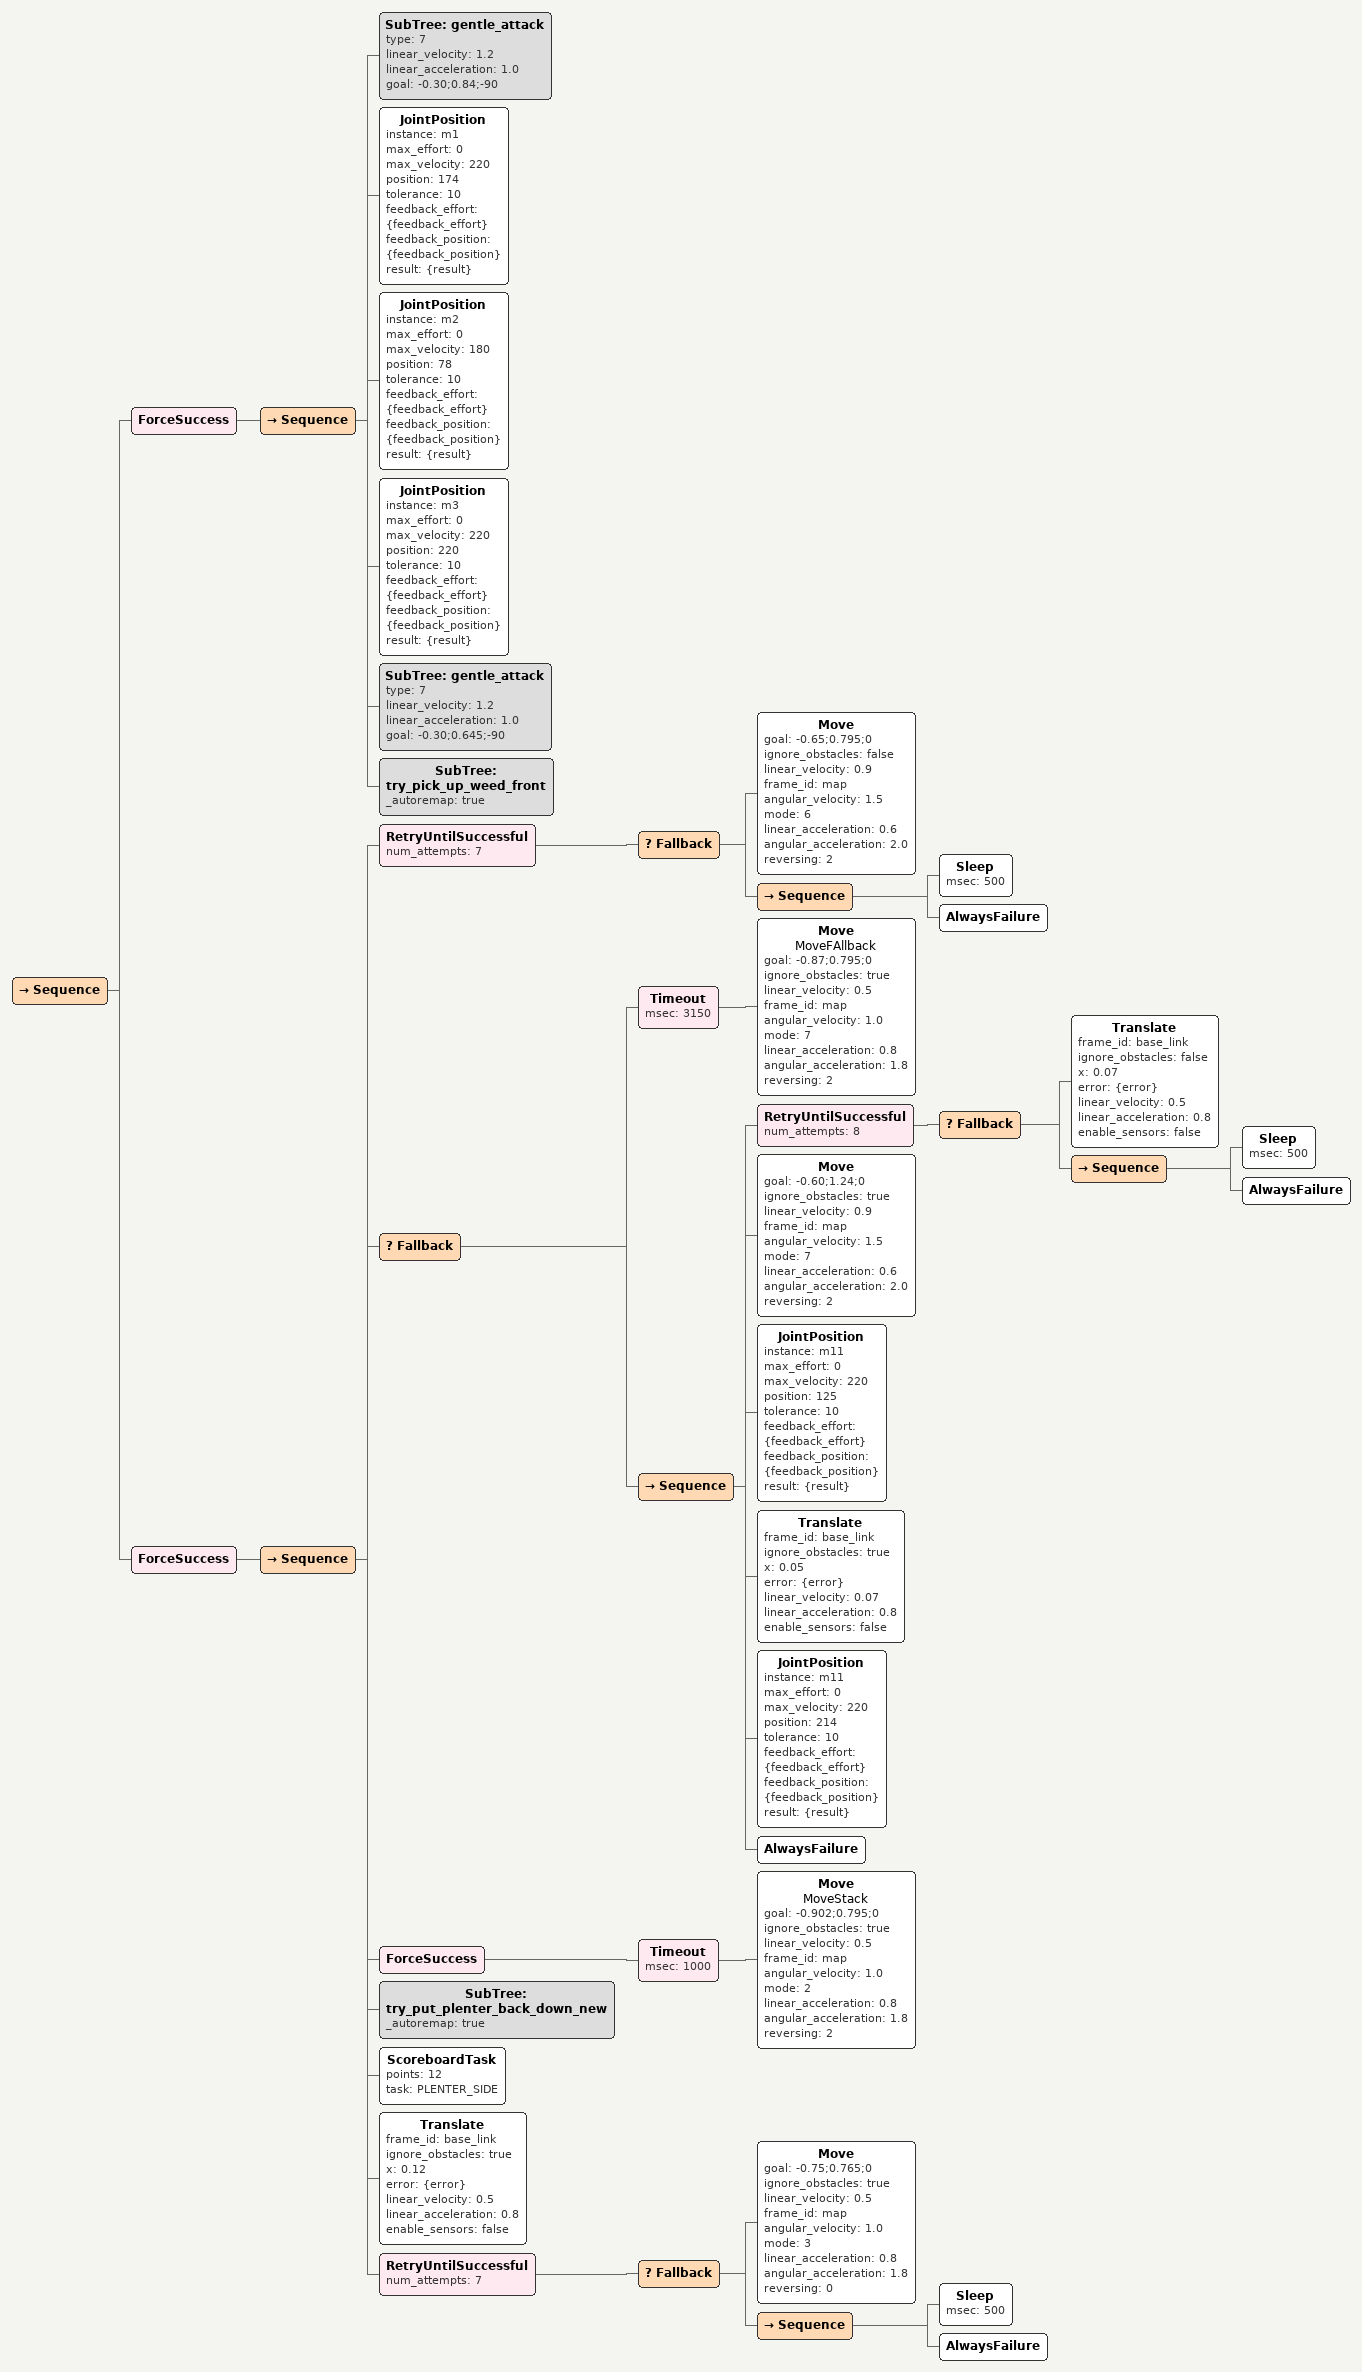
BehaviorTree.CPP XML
<Sequence>
  <ForceSuccess>
    <Sequence>
      <SubTree ID="gentle_attack" type="7" linear_velocity="1.2" linear_acceleration="1.0" goal="-0.30;0.84;-90"/>
      <JointPosition instance="m1" max_effort="0" max_velocity="220" position="174" tolerance="10" feedback_effort="{feedback_effort}" feedback_position="{feedback_position}" result="{result}"/>
      <JointPosition instance="m2" max_effort="0" max_velocity="180" position="78" tolerance="10" feedback_effort="{feedback_effort}" feedback_position="{feedback_position}" result="{result}"/>
      <JointPosition instance="m3" max_effort="0" max_velocity="220" position="220" tolerance="10" feedback_effort="{feedback_effort}" feedback_position="{feedback_position}" result="{result}"/>
      <SubTree ID="gentle_attack" type="7" linear_velocity="1.2" linear_acceleration="1.0" goal="-0.30;0.645;-90"/>
      <SubTree ID="try_pick_up_weed_front" _autoremap="true"/>
    </Sequence>
  </ForceSuccess>
  <ForceSuccess>
    <Sequence>
      <RetryUntilSuccessful num_attempts="7">
        <Fallback>
          <Move goal="-0.65;0.795;0" ignore_obstacles="false" linear_velocity="0.9" frame_id="map" angular_velocity="1.5" mode="6" linear_acceleration="0.6" angular_acceleration="2.0" reversing="2"/>
          <Sequence>
            <Sleep msec="500"/>
            <AlwaysFailure/>
          </Sequence>
        </Fallback>
      </RetryUntilSuccessful>
      <Fallback>
        <Timeout msec="3150">
          <Move name="MoveFAllback" goal="-0.87;0.795;0" ignore_obstacles="true" linear_velocity="0.5" frame_id="map" angular_velocity="1.0" mode="7" linear_acceleration="0.8" angular_acceleration="1.8" reversing="2"/>
        </Timeout>
        <Sequence>
          <RetryUntilSuccessful num_attempts="8">
            <Fallback>
              <Translate frame_id="base_link" ignore_obstacles="false" x="0.07" error="{error}" linear_velocity="0.5" linear_acceleration="0.8" enable_sensors="false"/>
              <Sequence>
                <Sleep msec="500"/>
                <AlwaysFailure/>
              </Sequence>
            </Fallback>
          </RetryUntilSuccessful>
          <Move goal="-0.60;1.24;0" ignore_obstacles="true" linear_velocity="0.9" frame_id="map" angular_velocity="1.5" mode="7" linear_acceleration="0.6" angular_acceleration="2.0" reversing="2"/>
          <JointPosition instance="m11" max_effort="0" max_velocity="220" position="125" tolerance="10" feedback_effort="{feedback_effort}" feedback_position="{feedback_position}" result="{result}"/>
          <Translate frame_id="base_link" ignore_obstacles="true" x="0.05" error="{error}" linear_velocity="0.07" linear_acceleration="0.8" enable_sensors="false"/>
          <JointPosition instance="m11" max_effort="0" max_velocity="220" position="214" tolerance="10" feedback_effort="{feedback_effort}" feedback_position="{feedback_position}" result="{result}"/>
          <AlwaysFailure/>
        </Sequence>
      </Fallback>
      <ForceSuccess>
        <Timeout msec="1000">
          <Move name="MoveStack" goal="-0.902;0.795;0" ignore_obstacles="true" linear_velocity="0.5" frame_id="map" angular_velocity="1.0" mode="2" linear_acceleration="0.8" angular_acceleration="1.8" reversing="2"/>
        </Timeout>
      </ForceSuccess>
      <SubTree ID="try_put_plenter_back_down_new" _autoremap="true"/>
      <ScoreboardTask points="12" task="PLENTER_SIDE"/>
      <Translate frame_id="base_link" ignore_obstacles="true" x="0.12" error="{error}" linear_velocity="0.5" linear_acceleration="0.8" enable_sensors="false"/>
      <RetryUntilSuccessful num_attempts="7">
        <Fallback>
          <Move goal="-0.75;0.765;0" ignore_obstacles="true" linear_velocity="0.5" frame_id="map" angular_velocity="1.0" mode="3" linear_acceleration="0.8" angular_acceleration="1.8" reversing="0"/>
          <Sequence>
            <Sleep msec="500"/>
            <AlwaysFailure/>
          </Sequence>
        </Fallback>
      </RetryUntilSuccessful>
    </Sequence>
  </ForceSuccess>
</Sequence>
